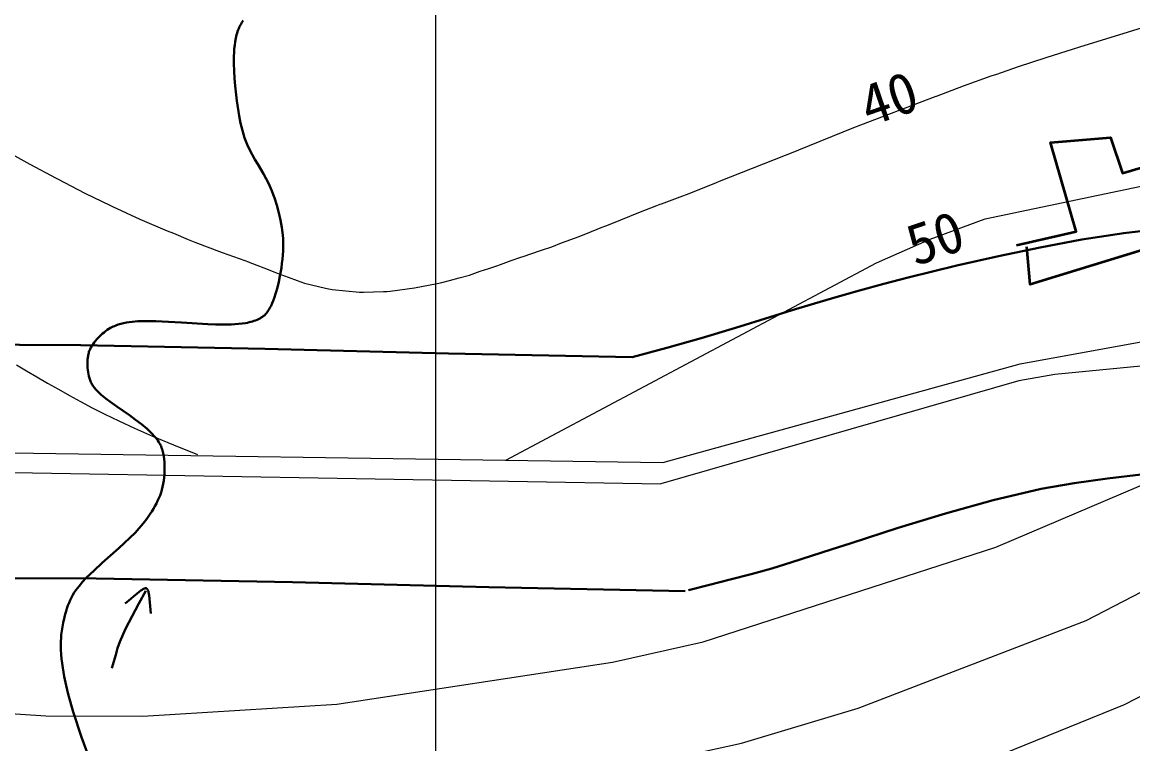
# Model space of a CAD drawing. Header units: inches. Extents: x 36473197 to 36486087, y 3899343 to 3911260.
# Drawn here: x 36483849.3 to 36484253.8, y 3903160.9 to 3903423.6 of the extents above; entities that cross this region are included whole.
import ezdxf
from ezdxf.enums import TextEntityAlignment as Align

# ---------------------------------------------------------------- set-up
doc = ezdxf.new("R2010")
doc.units = ezdxf.units.IN
doc.header["$MEASUREMENT"] = 0
doc.layers.get('Defpoints').update_dxf_attribs({"lineweight": 0})
for name, color, linetype, lineweight, true_color in [('保护煤柱', 7, 'Continuous', 0, 0xff0042), ('断层上盘', 1, 'Continuous', 0, 0xff0000), ('断层下盘', 1, 'Continuous', 0, 0xff0000)]:
    doc.layers.add(name, color=color, linetype=linetype, lineweight=lineweight, true_color=true_color)
for name, color, linetype, lineweight in [('四盘区辅运巷', 7, 'Continuous', 0), ('居民地', 7, 'Continuous', 0), ('水系', 7, 'Continuous', 0), ('等值线', 7, 'Continuous', 0), ('等值线注记', 7, 'Continuous', 0), ('经纬网', 7, 'Continuous', 0)]:
    doc.layers.add(name, color=color, linetype=linetype, lineweight=lineweight)
doc.styles.add('仿宋', font='simfang.ttf')
doc.styles.add('宋体', font='SIMSUN.TTC')
doc.linetypes.add('保护煤柱', pattern='A,0.0195,-0.001,[6,西北矿业高家堡煤矿2022年采掘接续图(2022.8.14).shx,S=1.01575e-06,R=0,X=0,Y=0],0.0195', length=0.04)
doc.linetypes.add('断层上盘', pattern='A,0.01,-0.00215,[5,西北矿业高家堡煤矿2022年采掘接续图(2022.8.14).shx,S=3.07087e-07,R=0,X=0,Y=0],-0.00185,0.01', length=0.024)
doc.linetypes.add('断层下盘', pattern='A,0.01,-0.002,[1,西北矿业高家堡煤矿2022年采掘接续图(2022.8.14).shx,S=5.56693e-06,R=0,X=0,Y=0],0,[2,西北矿业高家堡煤矿2022年采掘接续图(2022.8.14).shx,S=5.56693e-06,R=0,X=0,Y=0],0,[3,西北矿业高家堡煤矿2022年采掘接续图(2022.8.14).shx,S=5.56693e-06,R=0,X=0,Y=0],0,[4,西北矿业高家堡煤矿2022年采掘接续图(2022.8.14).shx,S=5.56693e-06,R=0,X=0,Y=0],-0.002,0.01', length=0.024)
doc.dimstyles.get("Standard").update_dxf_attribs({"dimtxt": 30, "dimasz": 20, "dimexe": 0.18, "dimexo": 0.0625, "dimgap": 0.09, "dimtad": 1, "dimdec": 0, "dimzin": 0, "dimdsep": 46, "dimtxsty": '仿宋', "dimcen": 0.09, "dimclrd": 150, "dimclre": 150, "dimadec": 0, "dimazin": 0, "dimtfac": 1, "dimtdec": 0, "dimtofl": 0, "dimtmove": 0, "dimatfit": 3, "dimfxl": 1, "dimtolj": 1, "dimtzin": 0, "dimlwd": 0, "dimarcsym": 0})

# ---------------------------------------------------------------- blocks, each defined once
blk = doc.blocks.new('*D205')
at = {"layer": 'Defpoints', "color": 0, "transparency": 16777216}
for p in [(36485936.09, 3904772.87), (36482207.75, 3899448.44), (36482358.83, 3899342.66)]:
    blk.add_point(p, dxfattribs=at)
at = {"layer": '四盘区辅运巷', "color": 150, "lineweight": -2, "transparency": 16777216}
for p, q in [((36485936.14, 3904772.84), (36486087.31, 3904666.98)), ((36482207.81, 3899448.41), (36482358.98, 3899342.55))]:
    blk.add_line(p, q, dxfattribs=at)
at = {"layer": '四盘区辅运巷', "color": 150, "lineweight": 0, "transparency": 16777216}
blk.add_line((36486075.69, 3904650.7), (36482370.3, 3899359.04), dxfattribs=at)
at = {"layer": '四盘区辅运巷', "color": 150, "transparency": 16777216}
for points in [[(36486072.96, 3904652.61), (36486078.42, 3904648.79), (36486087.16, 3904667.08)], [(36482367.57, 3899360.95), (36482373.03, 3899357.13), (36482358.83, 3899342.66)]]:
    blk.add_solid(points, dxfattribs=at)
at = {"layer": '四盘区辅运巷', "color": 0, "transparency": 16777216, "insert": (36484210.49, 3902013.62), "char_height": 30, "attachment_point": 5, "rotation": 54.9991, "style": '仿宋'}
blk.add_mtext('\\A1;650', dxfattribs=at)

msp = doc.modelspace()

# ---------------------------------------------------------------- linework, layer by layer
at = {"layer": '保护煤柱', "color": 1, "linetype": '保护煤柱', "lineweight": 30, "ltscale": 3750, "true_color": 0xff0000, "flags": 128}
for points in [[(36484071.49, 3903301.66), (36484084.04, 3903305), (36484096.59, 3903308.62), (36484109.11, 3903312.38), (36484121.63, 3903316.21), (36484129.77, 3903318.71), (36484137.91, 3903321.18), (36484146.06, 3903323.61), (36484154.23, 3903325.97), (36484163.06, 3903328.37), (36484171.93, 3903330.66), (36484180.82, 3903332.87), (36484189.73, 3903335.01), (36484204.83, 3903338.43), (36484219.98, 3903341.59), (36484235.19, 3903344.43), (36484250.46, 3903346.81), (36484260.66, 3903347.99), (36484270.89, 3903348.96), (36484281.14, 3903349.78), (36484291.4, 3903350.53), (36484303.69, 3903351.43), (36484315.99, 3903352.2), (36484328.29, 3903352.73), (36484340.59, 3903352.89), (36484353.23, 3903352.46), (36484365.86, 3903351.6), (36484378.48, 3903350.39), (36484391.06, 3903348.89), (36484416.39, 3903344.96), (36484441.58, 3903340.13), (36484466.61, 3903334.49), (36484491.41, 3903327.93), (36484511.13, 3903321.71), (36484530.74, 3903315.13), (36484550.35, 3903308.56), (36484570.1, 3903302.47), (36484586.78, 3903298.36), (36484603.55, 3903294.58), (36484620.29, 3903290.7), (36484636.84, 3903286.24), (36484638.36, 3903285.7)], [(36483535.26, 3903283.44), (36483544.06, 3903283.6), (36483552.86, 3903283.74), (36483561.66, 3903283.97), (36483570.44, 3903284.41), (36483600.19, 3903288.01), (36483629.84, 3903292.81), (36483659.47, 3903297.76), (36483689.18, 3903301.99), (36483717.73, 3903304.26), (36483746.37, 3903305.51), (36483775.05, 3903306.15), (36483803.75, 3903306.38), (36483870.7, 3903305.99), (36483937.64, 3903304.65), (36484004.58, 3903302.98), (36484071.49, 3903301.66)], [(36484586.36, 3903211.45), (36484581.27, 3903212.51), (36484565.61, 3903215.7), (36484550.03, 3903219.23), (36484538.42, 3903222.56), (36484526.89, 3903226.18), (36484515.38, 3903229.88), (36484503.86, 3903233.55), (36484492.05, 3903237.1), (36484480.21, 3903240.51), (36484468.33, 3903243.79), (36484456.4, 3903246.89), (36484444.63, 3903249.73), (36484432.82, 3903252.37), (36484420.97, 3903254.79), (36484409.06, 3903256.94), (36484396.57, 3903258.83), (36484384.04, 3903260.41), (36484371.48, 3903261.71), (36484358.89, 3903262.72), (36484350.34, 3903263.22), (36484341.8, 3903263.58), (36484333.25, 3903263.79), (36484324.7, 3903263.82), (36484310.75, 3903263.4), (36484296.81, 3903262.6), (36484282.88, 3903261.51), (36484268.97, 3903260.2), (36484256.77, 3903258.95), (36484244.59, 3903257.53), (36484232.46, 3903255.83), (36484220.4, 3903253.73), (36484202.92, 3903249.59), (36484185.59, 3903244.74), (36484168.35, 3903239.48), (36484151.18, 3903233.99), (36484143.98, 3903231.63), (36484136.78, 3903229.28), (36484129.57, 3903226.97), (36484122.33, 3903224.76), (36484114.78, 3903222.67), (36484107.2, 3903220.69), (36484099.61, 3903218.76), (36484092.02, 3903216.82)], [(36483535.34, 3903197.36), (36483545.85, 3903197.96), (36483556.36, 3903198.59), (36483566.87, 3903199.3), (36483577.36, 3903200.18), (36483608.36, 3903204.19), (36483639.29, 3903208.92), (36483670.23, 3903213.6), (36483701.23, 3903217.51), (36483727.05, 3903219.38), (36483752.95, 3903220.47), (36483778.87, 3903221.08), (36483804.8, 3903221.36), (36483876.31, 3903221.06), (36483947.82, 3903219.7), (36484019.32, 3903217.94), (36484090.79, 3903216.52)]]:
    msp.add_lwpolyline(points, dxfattribs=at)
at = {"layer": '居民地', "color": 254, "linetype": 'Continuous', "lineweight": 35, "true_color": 0xd7d7d7, "flags": 128}
msp.add_lwpolyline([(36484211.39, 3903342.46), (36484233.18, 3903347.44), (36484223.84, 3903379.78), (36484245.63, 3903381.64), (36484249.98, 3903368.58), (36484264.3, 3903372.93), (36484264.3, 3903385.37), (36484287.33, 3903394.7), (36484307.24, 3903362.99), (36484320.94, 3903320.7), (36484290.44, 3903268.46), (36484269.28, 3903276.55), (36484292.31, 3903312.62), (36484279.86, 3903315.1), (36484283.59, 3903348.68), (36484216.37, 3903328.16), (36484215.13, 3903341.84)], dxfattribs=at)
at = {"layer": '断层上盘', "linetype": '断层上盘', "lineweight": 5, "ltscale": 2000, "flags": 128}
for points in [[(36484082.63, 3903263.25), (36484212.81, 3903299.21), (36484256.1, 3903307.16), (36484328.52, 3903312.67), (36484339.97, 3903312.82), (36484385.36, 3903309.22), (36484457.46, 3903295.46), (36484572.82, 3903260.4), (36484614, 3903250.92)], [(36483536.33, 3903244.46), (36483573.84, 3903245.49), (36483692.8, 3903263.1), (36483804.21, 3903267.37), (36484082.63, 3903263.25)]]:
    msp.add_lwpolyline(points, dxfattribs=at)
at = {"layer": '断层下盘', "linetype": '断层下盘', "lineweight": 5, "ltscale": 2000, "flags": 128}
for points in [[(36484611.25, 3903246.99), (36484560.28, 3903257.93), (36484453.43, 3903288.78), (36484402.15, 3903298.47), (36484342.94, 3903303.6), (36484309.27, 3903303.43), (36484225.33, 3903295.28), (36484212.23, 3903293), (36484081.88, 3903255.51)], [(36483536.53, 3903237.96), (36483574.06, 3903239.1), (36483697.8, 3903256.41), (36483804.42, 3903260.37), (36484081.88, 3903255.51)]]:
    msp.add_lwpolyline(points, dxfattribs=at)
at = {"layer": '水系', "color": 151, "linetype": 'Continuous', "lineweight": 30, "true_color": 0x7fbfff, "flags": 128}
for points in [[(36483874.38, 3903154.15), (36483870.95, 3903163.28), (36483867.92, 3903172.56), (36483866.11, 3903178.93), (36483865.32, 3903182.14), (36483864.64, 3903185.36), (36483864.08, 3903188.59), (36483863.85, 3903190.21), (36483863.67, 3903191.82), (36483863.52, 3903193.44), (36483863.43, 3903195.06), (36483863.39, 3903196.69), (36483863.41, 3903198.32), (36483863.48, 3903199.41), (36483863.57, 3903200.51), (36483863.85, 3903202.7), (36483864.23, 3903204.88), (36483864.72, 3903207.03), (36483865, 3903208.1), (36483865.31, 3903209.15), (36483865.64, 3903210.19), (36483866.01, 3903211.22), (36483866.4, 3903212.24), (36483866.82, 3903213.23), (36483867.29, 3903214.2), (36483867.79, 3903215.14), (36483868.31, 3903215.97), (36483868.86, 3903216.78), (36483869.44, 3903217.56), (36483870.05, 3903218.32), (36483871.32, 3903219.81), (36483872.66, 3903221.26), (36483875.5, 3903224.05), (36483878.49, 3903226.76), (36483884.59, 3903232.11), (36483890.47, 3903237.69), (36483891.95, 3903239.34), (36483893.37, 3903241.05), (36483894.71, 3903242.81), (36483895.97, 3903244.61), (36483896.56, 3903245.52), (36483897.13, 3903246.45), (36483897.67, 3903247.39), (36483898.19, 3903248.35), (36483898.67, 3903249.32), (36483899.12, 3903250.3), (36483899.53, 3903251.31), (36483899.89, 3903252.34), (36483900.21, 3903253.4), (36483900.47, 3903254.49), (36483900.69, 3903255.59), (36483900.87, 3903256.7), (36483901.01, 3903257.82), (36483901.11, 3903258.95), (36483901.17, 3903260.07), (36483901.2, 3903261.19), (36483901.18, 3903262.31), (36483901.12, 3903263.42), (36483901.01, 3903264.51), (36483900.86, 3903265.6), (36483900.77, 3903266.13), (36483900.66, 3903266.66), (36483900.54, 3903267.18), (36483900.41, 3903267.69), (36483900.26, 3903268.2), (36483900.09, 3903268.7), (36483899.9, 3903269.19), (36483899.7, 3903269.66), (36483899.55, 3903269.94), (36483899.4, 3903270.21), (36483899.08, 3903270.75), (36483898.73, 3903271.27), (36483898.36, 3903271.77), (36483897.97, 3903272.27), (36483897.56, 3903272.75), (36483896.69, 3903273.7), (36483895.77, 3903274.61), (36483894.8, 3903275.5), (36483892.76, 3903277.21), (36483890.6, 3903278.87), (36483888.38, 3903280.48), (36483883.85, 3903283.66), (36483881.21, 3903285.51), (36483879.94, 3903286.46), (36483878.72, 3903287.43), (36483878.13, 3903287.93), (36483877.56, 3903288.44), (36483877.02, 3903288.97), (36483876.5, 3903289.5), (36483876, 3903290.06), (36483875.76, 3903290.34), (36483875.54, 3903290.63), (36483875.32, 3903290.93), (36483875.11, 3903291.23), (36483874.91, 3903291.54), (36483874.72, 3903291.86), (36483874.55, 3903292.19), (36483874.39, 3903292.53), (36483874.24, 3903292.88), (36483874.11, 3903293.24), (36483873.86, 3903293.97), (36483873.65, 3903294.71), (36483873.47, 3903295.47), (36483873.32, 3903296.24), (36483873.21, 3903297.01), (36483873.13, 3903297.79), (36483873.09, 3903298.57), (36483873.07, 3903299.35), (36483873.1, 3903300.13), (36483873.15, 3903300.91), (36483873.19, 3903301.29), (36483873.25, 3903301.67), (36483873.31, 3903302.05), (36483873.38, 3903302.43), (36483873.46, 3903302.8), (36483873.56, 3903303.17), (36483873.66, 3903303.54), (36483873.79, 3903303.9), (36483873.92, 3903304.23), (36483874.07, 3903304.55), (36483874.22, 3903304.88), (36483874.39, 3903305.19), (36483874.76, 3903305.82), (36483875.15, 3903306.42), (36483875.57, 3903307.02), (36483876.02, 3903307.59), (36483876.5, 3903308.15), (36483876.99, 3903308.69), (36483877.51, 3903309.22), (36483878.04, 3903309.73), (36483878.59, 3903310.21), (36483879.15, 3903310.68), (36483879.73, 3903311.12), (36483880.31, 3903311.54), (36483880.91, 3903311.94), (36483881.51, 3903312.29), (36483881.97, 3903312.54), (36483882.44, 3903312.76), (36483882.91, 3903312.96), (36483883.38, 3903313.15), (36483884.33, 3903313.48), (36483885.3, 3903313.76), (36483886.29, 3903314), (36483887.29, 3903314.21), (36483888.31, 3903314.37), (36483889.34, 3903314.51), (36483891.45, 3903314.7), (36483893.61, 3903314.79), (36483898.06, 3903314.77), (36483902.64, 3903314.56), (36483907.33, 3903314.24), (36483916.89, 3903313.63), (36483919.73, 3903313.52), (36483922.58, 3903313.48), (36483925.38, 3903313.54), (36483926.75, 3903313.61), (36483928.1, 3903313.73), (36483929.41, 3903313.88), (36483930.7, 3903314.08), (36483931.33, 3903314.2), (36483931.95, 3903314.33), (36483932.55, 3903314.48), (36483933.15, 3903314.64), (36483933.73, 3903314.82), (36483934.3, 3903315.02), (36483934.85, 3903315.24), (36483935.39, 3903315.48), (36483935.66, 3903315.61), (36483935.91, 3903315.74), (36483936.17, 3903315.88), (36483936.42, 3903316.03), (36483936.66, 3903316.18), (36483936.9, 3903316.34), (36483937.13, 3903316.52), (36483937.35, 3903316.7), (36483937.51, 3903316.84), (36483937.67, 3903316.99), (36483937.97, 3903317.31), (36483938.25, 3903317.65), (36483938.53, 3903318.01), (36483938.79, 3903318.37), (36483939.04, 3903318.76), (36483939.29, 3903319.15), (36483939.52, 3903319.55), (36483939.96, 3903320.39), (36483940.37, 3903321.27), (36483940.75, 3903322.18), (36483941.11, 3903323.11), (36483941.74, 3903325.05), (36483942.28, 3903327.05), (36483942.75, 3903329.08), (36483943.16, 3903331.11), (36483943.71, 3903334.22), (36483943.93, 3903335.75), (36483944.12, 3903337.28), (36483944.26, 3903338.8), (36483944.35, 3903340.33), (36483944.39, 3903343.38), (36483944.32, 3903344.74), (36483944.2, 3903346.1), (36483943.85, 3903348.82), (36483943.36, 3903351.54), (36483942.75, 3903354.25), (36483942.02, 3903356.94), (36483941.19, 3903359.6), (36483940.73, 3903360.92), (36483940.23, 3903362.23), (36483939.14, 3903364.8), (36483937.2, 3903368.39), (36483935.11, 3903371.9), (36483934.07, 3903373.65), (36483933.06, 3903375.41), (36483932.1, 3903377.19), (36483931.23, 3903379.01), (36483930.74, 3903380.27), (36483930.29, 3903381.55), (36483929.53, 3903384.15), (36483928.88, 3903386.8), (36483928.34, 3903389.48), (36483927.51, 3903394.91), (36483926.95, 3903400.43), (36483926.71, 3903403.14), (36483926.53, 3903405.86), (36483926.43, 3903408.57), (36483926.44, 3903411.25), (36483926.5, 3903412.58), (36483926.59, 3903413.89), (36483926.72, 3903415.19), (36483926.9, 3903416.47), (36483927.13, 3903417.73), (36483927.26, 3903418.35), (36483927.41, 3903418.97), (36483927.58, 3903419.58), (36483927.76, 3903420.18), (36483927.97, 3903420.77), (36483928.19, 3903421.35), (36483928.36, 3903421.71), (36483928.53, 3903422.07), (36483928.91, 3903422.78), (36483929.32, 3903423.47), (36483929.76, 3903424.15)], [(36483874.38, 3903154.15), (36483870.95, 3903163.28), (36483867.92, 3903172.56), (36483866.11, 3903178.93), (36483865.32, 3903182.14), (36483864.64, 3903185.36), (36483864.08, 3903188.59), (36483863.85, 3903190.21), (36483863.67, 3903191.82), (36483863.52, 3903193.44), (36483863.43, 3903195.06), (36483863.39, 3903196.69), (36483863.41, 3903198.32), (36483863.48, 3903199.41), (36483863.57, 3903200.51), (36483863.85, 3903202.7), (36483864.23, 3903204.88), (36483864.72, 3903207.03), (36483865, 3903208.1), (36483865.31, 3903209.15), (36483865.64, 3903210.19), (36483866.01, 3903211.22), (36483866.4, 3903212.24), (36483866.82, 3903213.23), (36483867.29, 3903214.2), (36483867.79, 3903215.14), (36483868.31, 3903215.97), (36483868.86, 3903216.78), (36483869.44, 3903217.56), (36483870.05, 3903218.32), (36483871.32, 3903219.81), (36483872.66, 3903221.26), (36483875.5, 3903224.05), (36483878.49, 3903226.76), (36483884.59, 3903232.11), (36483890.47, 3903237.69), (36483891.95, 3903239.34), (36483893.37, 3903241.05), (36483894.71, 3903242.81), (36483895.97, 3903244.61), (36483896.56, 3903245.52), (36483897.13, 3903246.45), (36483897.67, 3903247.39), (36483898.19, 3903248.35), (36483898.67, 3903249.32), (36483899.12, 3903250.3), (36483899.53, 3903251.31), (36483899.89, 3903252.34), (36483900.21, 3903253.4), (36483900.47, 3903254.49), (36483900.69, 3903255.59), (36483900.87, 3903256.7), (36483901.01, 3903257.82), (36483901.11, 3903258.95), (36483901.17, 3903260.07), (36483901.2, 3903261.19), (36483901.18, 3903262.31), (36483901.12, 3903263.42), (36483901.01, 3903264.51), (36483900.86, 3903265.6), (36483900.77, 3903266.13), (36483900.66, 3903266.66), (36483900.54, 3903267.18), (36483900.41, 3903267.69), (36483900.26, 3903268.2), (36483900.09, 3903268.7), (36483899.9, 3903269.19), (36483899.7, 3903269.66), (36483899.55, 3903269.94), (36483899.4, 3903270.21), (36483899.08, 3903270.75), (36483898.73, 3903271.27), (36483898.36, 3903271.77), (36483897.97, 3903272.27), (36483897.56, 3903272.75), (36483896.69, 3903273.7), (36483895.77, 3903274.61), (36483894.8, 3903275.5), (36483892.76, 3903277.21), (36483890.6, 3903278.87), (36483888.38, 3903280.48), (36483883.85, 3903283.66), (36483881.21, 3903285.51), (36483879.94, 3903286.46), (36483878.72, 3903287.43), (36483878.13, 3903287.93), (36483877.56, 3903288.44), (36483877.02, 3903288.97), (36483876.5, 3903289.5), (36483876, 3903290.06), (36483875.76, 3903290.34), (36483875.54, 3903290.63), (36483875.32, 3903290.93), (36483875.11, 3903291.23), (36483874.91, 3903291.54), (36483874.72, 3903291.86), (36483874.55, 3903292.19), (36483874.39, 3903292.53), (36483874.24, 3903292.88), (36483874.11, 3903293.24), (36483873.86, 3903293.97), (36483873.65, 3903294.71), (36483873.47, 3903295.47), (36483873.32, 3903296.24), (36483873.21, 3903297.01), (36483873.13, 3903297.79), (36483873.09, 3903298.57), (36483873.07, 3903299.35), (36483873.1, 3903300.13), (36483873.15, 3903300.91), (36483873.19, 3903301.29), (36483873.25, 3903301.67), (36483873.31, 3903302.05), (36483873.38, 3903302.43), (36483873.46, 3903302.8), (36483873.56, 3903303.17), (36483873.66, 3903303.54), (36483873.79, 3903303.9), (36483873.92, 3903304.23), (36483874.07, 3903304.55), (36483874.22, 3903304.88), (36483874.39, 3903305.19), (36483874.76, 3903305.82), (36483875.15, 3903306.42), (36483875.57, 3903307.02), (36483876.02, 3903307.59), (36483876.5, 3903308.15), (36483876.99, 3903308.69), (36483877.51, 3903309.22), (36483878.04, 3903309.73), (36483878.59, 3903310.21), (36483879.15, 3903310.68), (36483879.73, 3903311.12), (36483880.31, 3903311.54), (36483880.91, 3903311.94), (36483881.51, 3903312.29), (36483881.97, 3903312.54), (36483882.44, 3903312.76), (36483882.91, 3903312.96), (36483883.38, 3903313.15), (36483884.33, 3903313.48), (36483885.3, 3903313.76), (36483886.29, 3903314), (36483887.29, 3903314.21), (36483888.31, 3903314.37), (36483889.34, 3903314.51), (36483891.45, 3903314.7), (36483893.61, 3903314.79), (36483898.06, 3903314.77), (36483902.64, 3903314.56), (36483907.33, 3903314.24), (36483916.89, 3903313.63), (36483919.73, 3903313.52), (36483922.58, 3903313.48), (36483925.38, 3903313.54), (36483926.75, 3903313.61), (36483928.1, 3903313.73), (36483929.41, 3903313.88), (36483930.7, 3903314.08), (36483931.33, 3903314.2), (36483931.95, 3903314.33), (36483932.55, 3903314.48), (36483933.15, 3903314.64), (36483933.73, 3903314.82), (36483934.3, 3903315.02), (36483934.85, 3903315.24), (36483935.39, 3903315.48), (36483935.66, 3903315.61), (36483935.91, 3903315.74), (36483936.17, 3903315.88), (36483936.42, 3903316.03), (36483936.66, 3903316.18), (36483936.9, 3903316.34), (36483937.13, 3903316.52), (36483937.35, 3903316.7), (36483937.51, 3903316.84), (36483937.67, 3903316.99), (36483937.97, 3903317.31), (36483938.25, 3903317.65), (36483938.53, 3903318.01), (36483938.79, 3903318.37), (36483939.04, 3903318.76), (36483939.29, 3903319.15), (36483939.52, 3903319.55), (36483939.96, 3903320.39), (36483940.37, 3903321.27), (36483940.75, 3903322.18), (36483941.11, 3903323.11), (36483941.74, 3903325.05), (36483942.28, 3903327.05), (36483942.75, 3903329.08), (36483943.16, 3903331.11), (36483943.71, 3903334.22), (36483943.93, 3903335.75), (36483944.12, 3903337.28), (36483944.26, 3903338.8), (36483944.35, 3903340.33), (36483944.39, 3903343.38), (36483944.32, 3903344.74), (36483944.2, 3903346.1), (36483943.85, 3903348.82), (36483943.36, 3903351.54), (36483942.75, 3903354.25), (36483942.02, 3903356.94), (36483941.19, 3903359.6), (36483940.73, 3903360.92), (36483940.23, 3903362.23), (36483939.14, 3903364.8), (36483937.2, 3903368.39), (36483935.11, 3903371.9), (36483934.07, 3903373.65), (36483933.06, 3903375.41), (36483932.1, 3903377.19), (36483931.23, 3903379.01), (36483930.74, 3903380.27), (36483930.29, 3903381.55), (36483929.53, 3903384.15), (36483928.88, 3903386.8), (36483928.34, 3903389.48), (36483927.51, 3903394.91), (36483926.95, 3903400.43), (36483926.71, 3903403.14), (36483926.53, 3903405.86), (36483926.43, 3903408.57), (36483926.44, 3903411.25), (36483926.5, 3903412.58), (36483926.59, 3903413.89), (36483926.72, 3903415.19), (36483926.9, 3903416.47), (36483927.13, 3903417.73), (36483927.26, 3903418.35), (36483927.41, 3903418.97), (36483927.58, 3903419.58), (36483927.76, 3903420.18), (36483927.97, 3903420.77), (36483928.19, 3903421.35), (36483928.36, 3903421.71), (36483928.53, 3903422.07), (36483928.91, 3903422.78), (36483929.32, 3903423.47), (36483929.76, 3903424.15)], [(36483894.34, 3903216.53), (36483891.87, 3903211.95), (36483889.39, 3903207.38), (36483888.18, 3903205.08), (36483887.01, 3903202.76), (36483884.9, 3903198.03), (36483884.1, 3903195.66), (36483883.39, 3903193.25), (36483882.7, 3903190.83), (36483881.99, 3903188.42)], [(36483894.34, 3903216.53), (36483891.87, 3903211.95), (36483889.39, 3903207.38), (36483888.18, 3903205.08), (36483887.01, 3903202.76), (36483884.9, 3903198.03), (36483884.1, 3903195.66), (36483883.39, 3903193.25), (36483882.7, 3903190.83), (36483881.99, 3903188.42)], [(36483886.87, 3903211.98), (36483888.94, 3903213.71), (36483890, 3903214.65), (36483891.05, 3903215.55), (36483892.07, 3903216.36), (36483892.55, 3903216.71), (36483892.79, 3903216.87), (36483893.02, 3903217.01), (36483893.24, 3903217.14), (36483893.46, 3903217.26), (36483893.57, 3903217.31), (36483893.67, 3903217.36), (36483893.77, 3903217.4), (36483893.87, 3903217.44), (36483893.97, 3903217.47), (36483894.02, 3903217.48), (36483894.07, 3903217.49), (36483894.12, 3903217.5), (36483894.16, 3903217.51), (36483894.21, 3903217.52), (36483894.25, 3903217.52), (36483894.3, 3903217.53), (36483894.34, 3903217.53), (36483894.38, 3903217.53), (36483894.4, 3903217.53), (36483894.42, 3903217.53), (36483894.45, 3903217.52), (36483894.47, 3903217.52), (36483894.49, 3903217.52), (36483894.51, 3903217.51), (36483894.53, 3903217.51), (36483894.54, 3903217.5), (36483894.56, 3903217.5), (36483894.58, 3903217.49), (36483894.6, 3903217.48), (36483894.62, 3903217.47), (36483894.63, 3903217.46), (36483894.65, 3903217.45), (36483894.67, 3903217.44), (36483894.68, 3903217.43), (36483894.71, 3903217.41), (36483894.73, 3903217.39), (36483894.75, 3903217.38), (36483894.78, 3903217.35), (36483894.8, 3903217.32), (36483894.83, 3903217.28), (36483894.86, 3903217.25), (36483894.89, 3903217.21), (36483894.91, 3903217.17), (36483894.94, 3903217.13), (36483894.99, 3903217.05), (36483895.04, 3903216.96), (36483895.08, 3903216.86), (36483895.13, 3903216.76), (36483895.21, 3903216.55), (36483895.28, 3903216.32), (36483895.35, 3903216.07), (36483895.47, 3903215.54), (36483895.57, 3903214.96), (36483895.73, 3903213.7), (36483895.96, 3903210.97), (36483896.24, 3903208.35)], [(36483886.87, 3903211.98), (36483888.94, 3903213.71), (36483890, 3903214.65), (36483891.05, 3903215.55), (36483892.07, 3903216.36), (36483892.55, 3903216.71), (36483892.79, 3903216.87), (36483893.02, 3903217.01), (36483893.24, 3903217.14), (36483893.46, 3903217.26), (36483893.57, 3903217.31), (36483893.67, 3903217.36), (36483893.77, 3903217.4), (36483893.87, 3903217.44), (36483893.97, 3903217.47), (36483894.02, 3903217.48), (36483894.07, 3903217.49), (36483894.12, 3903217.5), (36483894.16, 3903217.51), (36483894.21, 3903217.52), (36483894.25, 3903217.52), (36483894.3, 3903217.53), (36483894.34, 3903217.53), (36483894.38, 3903217.53), (36483894.4, 3903217.53), (36483894.42, 3903217.53), (36483894.45, 3903217.52), (36483894.47, 3903217.52), (36483894.49, 3903217.52), (36483894.51, 3903217.51), (36483894.53, 3903217.51), (36483894.54, 3903217.5), (36483894.56, 3903217.5), (36483894.58, 3903217.49), (36483894.6, 3903217.48), (36483894.62, 3903217.47), (36483894.63, 3903217.46), (36483894.65, 3903217.45), (36483894.67, 3903217.44), (36483894.68, 3903217.43), (36483894.71, 3903217.41), (36483894.73, 3903217.39), (36483894.75, 3903217.38), (36483894.78, 3903217.35), (36483894.8, 3903217.32), (36483894.83, 3903217.28), (36483894.86, 3903217.25), (36483894.89, 3903217.21), (36483894.91, 3903217.17), (36483894.94, 3903217.13), (36483894.99, 3903217.05), (36483895.04, 3903216.96), (36483895.08, 3903216.86), (36483895.13, 3903216.76), (36483895.21, 3903216.55), (36483895.28, 3903216.32), (36483895.35, 3903216.07), (36483895.47, 3903215.54), (36483895.57, 3903214.96), (36483895.73, 3903213.7), (36483895.96, 3903210.97), (36483896.24, 3903208.35)]]:
    msp.add_lwpolyline(points, dxfattribs=at)
at = {"layer": '等值线', "color": 7, "linetype": 'Continuous', "lineweight": 0, "flags": 128}
for points in [[(36483782.18, 3903129.93), (36483806.89, 3903128.38), (36483816.38, 3903128.35), (36484012.48, 3903143.35), (36484078.68, 3903153.94), (36484111.26, 3903161.17), (36484153.8, 3903173.85), (36484236.85, 3903205.79), (36484508.24, 3903346.3), (36484552.51, 3903374.55), (36484572.66, 3903390.17), (36484586.49, 3903402.81), (36484594.93, 3903411.78), (36484602.55, 3903421.34), (36484605.93, 3903426.42), (36484610.49, 3903435.03), (36484614.4, 3903444.08), (36484620.91, 3903463.06), (36484648.08, 3903584.38)], [(36483800, 3903077.19), (36483914.54, 3903081.1), (36483978.81, 3903090.37), (36484105.05, 3903121.05), (36484166.7, 3903141.12), (36484250.79, 3903175.27), (36484592.24, 3903350.89), (36484614.52, 3903364.84), (36484634.92, 3903379.97), (36484648.54, 3903392.32), (36484656.59, 3903401.17), (36484661.93, 3903408.22), (36484665.06, 3903413.18), (36484666.46, 3903415.75), (36484668.42, 3903420.18), (36484671.57, 3903429.48), (36484674.91, 3903444.22), (36484677.56, 3903464.91), (36484680.95, 3903584.74)], [(36483742.2, 3903187.77), (36483822.77, 3903173.41), (36483857.97, 3903171.05), (36483893.27, 3903170.99), (36483963.86, 3903175.33), (36484064.32, 3903190.59), (36484097.27, 3903198.05), (36484203.88, 3903232.5), (36484307.43, 3903276.48), (36484457.84, 3903353.89), (36484496.58, 3903378.52), (36484520.68, 3903396.38), (36484542.85, 3903415.73), (36484557.74, 3903431.51), (36484566.51, 3903442.86), (36484570.39, 3903448.89), (36484574.12, 3903456.05), (36484580.42, 3903471.16), (36484610.35, 3903576.32)]]:
    msp.add_lwpolyline(points, dxfattribs=at)
at = {"layer": '等值线', "linetype": 'Continuous', "lineweight": 0, "flags": 128}
for points in [[(36484025.48, 3903264.21), (36484160.38, 3903335.98), (36484179.96, 3903344.58), (36484200, 3903352.01), (36484331.02, 3903379.46), (36484357.14, 3903387.36), (36484372.18, 3903393.56), (36484384.4, 3903400.38), (36484396.19, 3903408.16), (36484418.66, 3903425.73), (36484439.67, 3903445.37), (36484449.53, 3903455.86), (36484458.8, 3903466.82), (36484494.09, 3903518.46)], [(36483847.26, 3903298.82), (36483850.87, 3903296.67), (36483854.64, 3903294.47), (36483858.54, 3903292.23), (36483862.53, 3903289.98), (36483866.56, 3903287.73), (36483870.63, 3903285.5), (36483874.88, 3903283.24), (36483879.45, 3903280.91), (36483884.53, 3903278.44), (36483890.27, 3903275.78), (36483896.85, 3903272.89), (36483904.42, 3903269.71), (36483913.15, 3903266.19)]]:
    msp.add_lwpolyline(points, dxfattribs=at)
at = {"layer": '等值线', "linetype": 'Continuous', "lineweight": 0, "elevation": 40, "flags": 128}
msp.add_lwpolyline([(36483843.4, 3903376.82), (36483852.18, 3903371.87), (36483861.73, 3903366.82), (36483862.18, 3903366.57), (36483872.18, 3903361.37), (36483881.5, 3903356.82), (36483882.18, 3903356.48), (36483892.18, 3903351.86), (36483902.18, 3903347.67), (36483904.39, 3903346.82), (36483909.84, 3903344.49), (36483912.18, 3903343.55), (36483922.18, 3903339.78), (36483930.46, 3903336.82), (36483931.7, 3903336.35), (36483932.18, 3903336.17), (36483933.26, 3903335.75), (36483938.92, 3903333.57), (36483942.18, 3903332.23), (36483946.18, 3903330.82), (36483949.43, 3903329.58), (36483952.18, 3903328.56), (36483959.79, 3903326.82), (36483962.18, 3903326.25), (36483972.18, 3903325.3), (36483973.65, 3903325.35), (36483980.88, 3903325.52), (36483982.18, 3903325.56), (36483983.28, 3903325.72), (36483992.16, 3903326.84), (36483992.18, 3903326.84), (36483992.2, 3903326.84), (36484000.49, 3903328.52), (36484002.18, 3903328.82), (36484004.91, 3903329.56), (36484008.43, 3903330.57), (36484012.18, 3903331.53), (36484016.09, 3903332.92), (36484019.29, 3903333.93), (36484022.18, 3903334.9), (36484023.56, 3903335.44), (36484027.41, 3903336.82), (36484030.98, 3903338.02), (36484032.18, 3903338.4), (36484034.59, 3903339.23), (36484038.4, 3903340.6), (36484042.18, 3903341.87), (36484045.77, 3903343.24), (36484052.18, 3903345.58), (36484053.06, 3903345.95), (36484055.18, 3903346.82), (36484060.2, 3903348.81), (36484062.18, 3903349.56), (36484067.34, 3903351.66), (36484074.49, 3903354.51), (36484080.47, 3903356.82), (36484081.71, 3903357.29), (36484082.18, 3903357.46), (36484088.95, 3903360.06), (36484092.18, 3903361.27), (36484102.18, 3903365.24), (36484103.31, 3903365.7), (36484131.33, 3903376.82), (36484132.18, 3903377.15), (36484152.18, 3903385.22), (36484182.18, 3903396.67), (36484182.29, 3903396.71), (36484192.18, 3903400.44), (36484202.18, 3903404.01), (36484204.28, 3903404.72), (36484212.18, 3903407.43), (36484222.18, 3903410.72), (36484232.18, 3903413.89), (36484234.43, 3903414.57), (36484252.18, 3903420.1), (36484257.34, 3903421.66)], dxfattribs=at)
at = {"layer": '经纬网', "color": 7, "linetype": 'Continuous', "lineweight": 9}
msp.add_line((36484000, 3902374.06), (36484000, 3905872.21), dxfattribs=at)

# ---------------------------------------------------------------- texts
at = {"layer": '等值线注记', "color": 250, "true_color": 0x333333, "style": '宋体'}
msp.add_text('40', height=15, rotation=18.8912, dxfattribs=at).set_placement((36484157.73, 3903385.52, -0.2))
msp.add_text('50', height=15, rotation=18.8912, dxfattribs=at).set_placement((36484181.75, 3903344.95), align=Align.MIDDLE)

# ---------------------------------------------------------------- dimensions: what is measured, and where the dimension line sits
at = {"layer": '四盘区辅运巷'}
dim = msp.add_linear_dim(base=(36482358.83, 3899342.66), p1=(36485936.09, 3904772.87), p2=(36482207.75, 3899448.44), angle=54.9991, text='650', dimstyle='Standard', dxfattribs=at)
dim.commit()
dim.dimension.update_dxf_attribs({"geometry": '*D205', "text_midpoint": (36484222.99, 3902004.87), "dimtype": 160})

doc.saveas('drawing.dxf')
